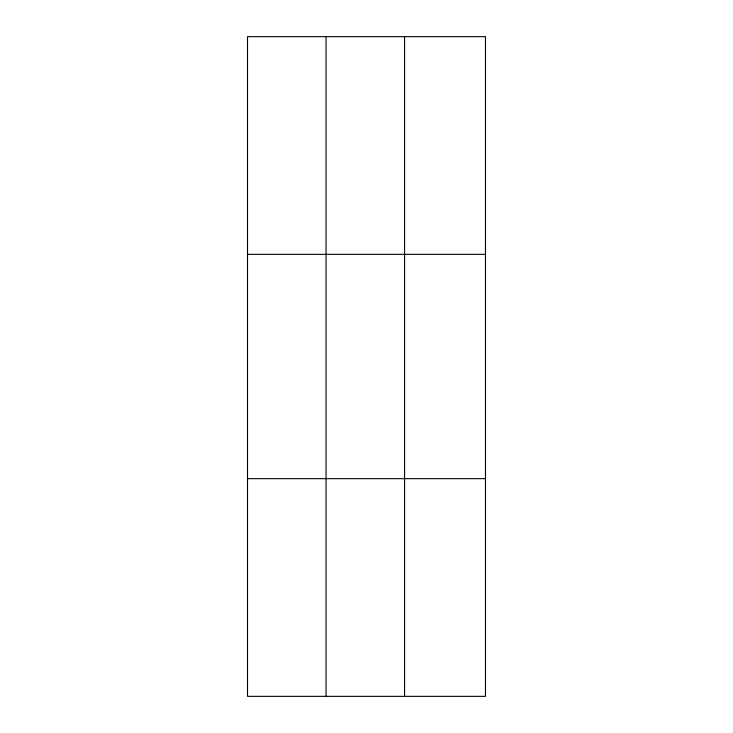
<?xml version="1.0" encoding="UTF-8"?>
<svg xmlns="http://www.w3.org/2000/svg" width="733" height="733" viewBox="0 0 733 733"><rect width="100%" height="100%" fill="white"/><g stroke="black" fill="none" stroke-linecap="round" stroke-linejoin="round"><path stroke-width="1.1" d="M326.048 36.65L326.048 696.35M404.57 36.65L404.57 696.35M485.475 254.351L485.475 36.65L247.525 36.65L247.525 696.35L485.475 696.35L485.475 254.351L247.525 254.351M247.525 478.649L485.475 478.649"/></g></svg>
